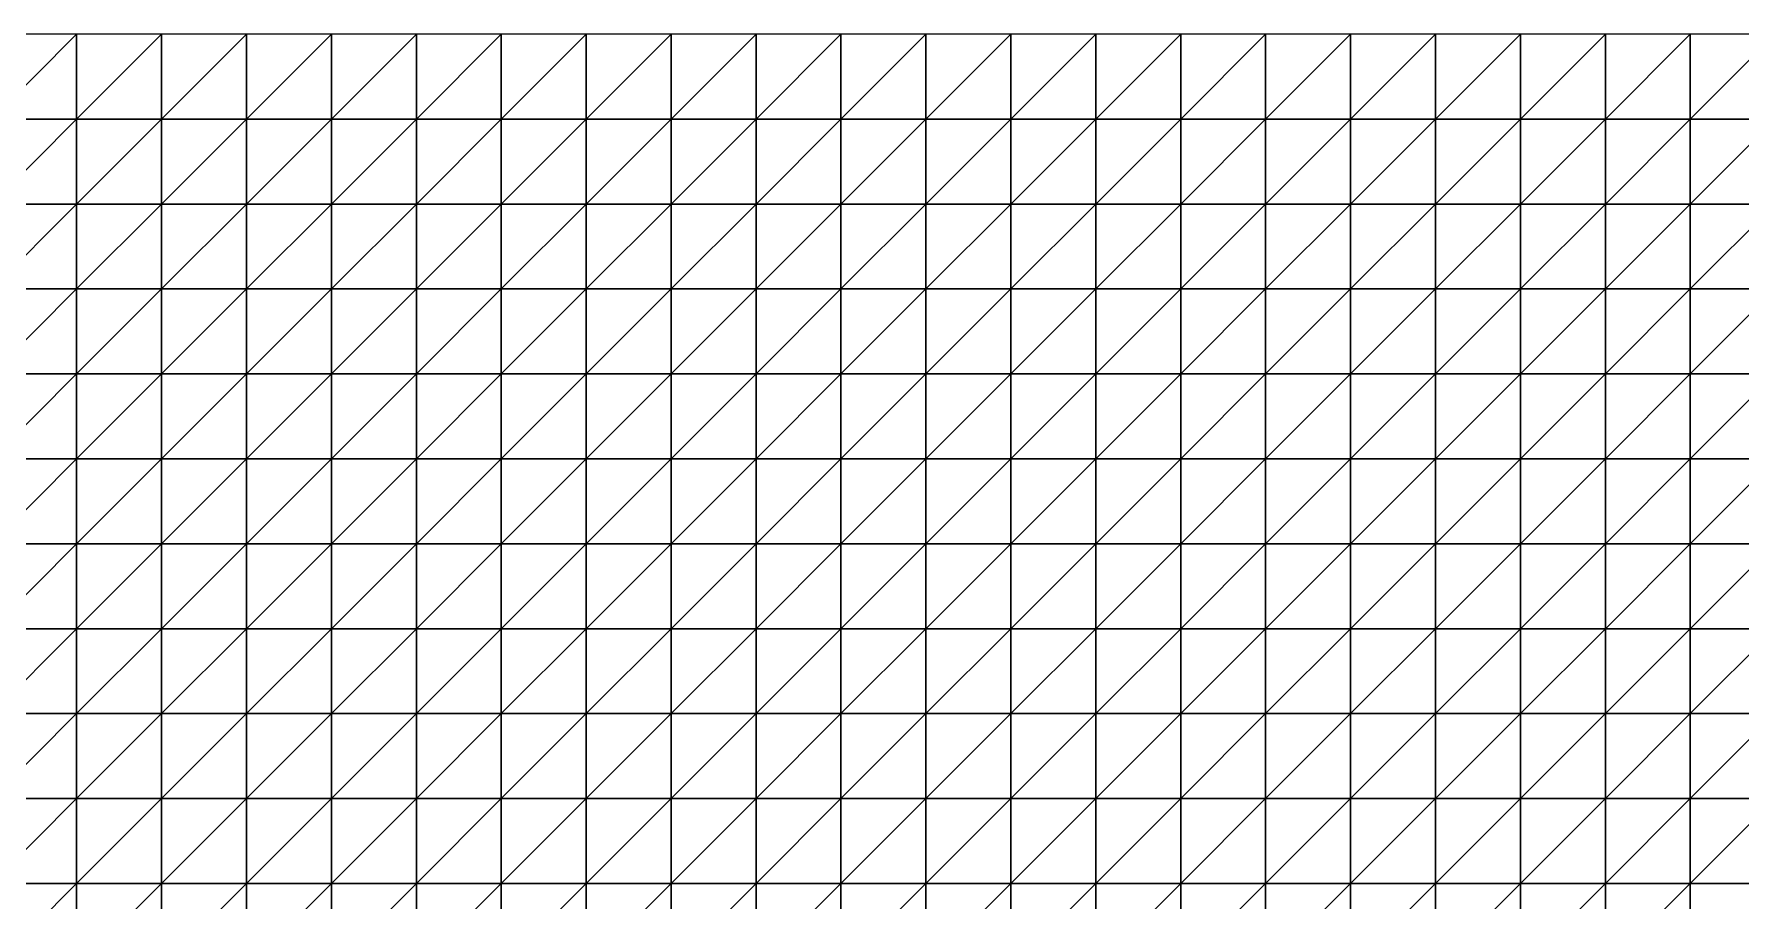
# Model space of a CAD drawing. Header units: metres. Extents: x 351000 to 353000, y 7455000 to 7457000.
# Drawn here: x 351988 to 352490, y 7456745 to 7457000 of the extents above; entities that cross this region are included whole.
import ezdxf

# ---------------------------------------------------------------- set-up
doc = ezdxf.new("R2010")
doc.units = ezdxf.units.M

msp = doc.modelspace()

# ---------------------------------------------------------------- linework, layer by layer
at = {"layer": 'BASE_OF_OXIDE_BOX'}
for points in [[(351975, 7456975, 1173.78), (352000, 7456975, 1174.57), (352000, 7457000, 1172.94)], [(351975, 7456975, 1173.78), (352000, 7457000, 1172.94), (351975, 7457000, 1172.96)], [(352000, 7456975, 1174.57), (352025, 7456975, 1175.11), (352025, 7457000, 1173.35)], [(352000, 7456975, 1174.57), (352025, 7457000, 1173.35), (352000, 7457000, 1172.94)], [(352025, 7456975, 1175.11), (352050, 7456975, 1176.34), (352050, 7457000, 1174.69)], [(352025, 7456975, 1175.11), (352050, 7457000, 1174.69), (352025, 7457000, 1173.35)], [(352050, 7456975, 1176.34), (352075, 7456975, 1178.78), (352075, 7457000, 1177.06)], [(352050, 7456975, 1176.34), (352075, 7457000, 1177.06), (352050, 7457000, 1174.69)], [(352075, 7456975, 1178.78), (352100, 7456975, 1182.28), (352100, 7457000, 1180.05)], [(352075, 7456975, 1178.78), (352100, 7457000, 1180.05), (352075, 7457000, 1177.06)], [(352100, 7456975, 1182.28), (352125, 7456975, 1186.24), (352125, 7457000, 1183.09)], [(352100, 7456975, 1182.28), (352125, 7457000, 1183.09), (352100, 7457000, 1180.05)], [(352125, 7456975, 1186.24), (352150, 7456975, 1189.91), (352150, 7457000, 1185.81)], [(352125, 7456975, 1186.24), (352150, 7457000, 1185.81), (352125, 7457000, 1183.09)], [(352150, 7456975, 1189.91), (352175, 7456975, 1192.8), (352175, 7457000, 1188.21)], [(352150, 7456975, 1189.91), (352175, 7457000, 1188.21), (352150, 7457000, 1185.81)], [(352175, 7456975, 1192.8), (352200, 7456975, 1194.73), (352200, 7457000, 1190.56)], [(352175, 7456975, 1192.8), (352200, 7457000, 1190.56), (352175, 7457000, 1188.21)], [(352200, 7456975, 1194.73), (352225, 7456975, 1195.71), (352225, 7457000, 1193.06)], [(352200, 7456975, 1194.73), (352225, 7457000, 1193.06), (352200, 7457000, 1190.56)], [(352225, 7456975, 1195.71), (352250, 7456975, 1195.62), (352250, 7457000, 1195.43)], [(352225, 7456975, 1195.71), (352250, 7457000, 1195.43), (352225, 7457000, 1193.06)], [(352250, 7456975, 1195.62), (352275, 7456975, 1194.08), (352275, 7457000, 1196.79)], [(352250, 7456975, 1195.62), (352275, 7457000, 1196.79), (352250, 7457000, 1195.43)], [(352275, 7456975, 1194.08), (352300, 7456975, 1190.62), (352300, 7457000, 1196)], [(352275, 7456975, 1194.08), (352300, 7457000, 1196), (352275, 7457000, 1196.79)], [(352300, 7456975, 1190.62), (352325, 7456975, 1185.09), (352325, 7457000, 1192.26)], [(352300, 7456975, 1190.62), (352325, 7457000, 1192.26), (352300, 7457000, 1196)], [(352325, 7456975, 1185.09), (352350, 7456975, 1178.17), (352350, 7457000, 1185.81)], [(352325, 7456975, 1185.09), (352350, 7457000, 1185.81), (352325, 7457000, 1192.26)], [(352350, 7456975, 1178.17), (352375, 7456975, 1171.53), (352375, 7457000, 1178.2)], [(352350, 7456975, 1178.17), (352375, 7457000, 1178.2), (352350, 7457000, 1185.81)], [(352375, 7456975, 1171.53), (352400, 7456975, 1167.51), (352400, 7457000, 1171.94)], [(352375, 7456975, 1171.53), (352400, 7457000, 1171.94), (352375, 7457000, 1178.2)], [(352400, 7456975, 1167.51), (352425, 7456975, 1168.32), (352425, 7457000, 1169.69)], [(352400, 7456975, 1167.51), (352425, 7457000, 1169.69), (352400, 7457000, 1171.94)], [(352425, 7456975, 1168.32), (352450, 7456975, 1175.03), (352450, 7457000, 1173.06)], [(352425, 7456975, 1168.32), (352450, 7457000, 1173.06), (352425, 7457000, 1169.69)], [(352450, 7456975, 1175.03), (352475, 7456975, 1186.91), (352475, 7457000, 1181.9)], [(352450, 7456975, 1175.03), (352475, 7457000, 1181.9), (352450, 7457000, 1173.06)], [(352475, 7456975, 1186.91), (352500, 7456975, 1201.4), (352500, 7457000, 1194.12)], [(352475, 7456975, 1186.91), (352500, 7457000, 1194.12), (352475, 7457000, 1181.9)], [(351975, 7456950, 1175.02), (352000, 7456950, 1176.28), (352000, 7456975, 1174.57)], [(351975, 7456950, 1175.02), (352000, 7456975, 1174.57), (351975, 7456975, 1173.78)], [(352000, 7456950, 1176.28), (352025, 7456950, 1176.87), (352025, 7456975, 1175.11)], [(352000, 7456950, 1176.28), (352025, 7456975, 1175.11), (352000, 7456975, 1174.57)], [(352025, 7456950, 1176.87), (352050, 7456950, 1178.09), (352050, 7456975, 1176.34)], [(352025, 7456950, 1176.87), (352050, 7456975, 1176.34), (352025, 7456975, 1175.11)], [(352050, 7456950, 1178.09), (352075, 7456950, 1180.78), (352075, 7456975, 1178.78)], [(352050, 7456950, 1178.09), (352075, 7456975, 1178.78), (352050, 7456975, 1176.34)], [(352075, 7456950, 1180.78), (352100, 7456950, 1184.94), (352100, 7456975, 1182.28)], [(352075, 7456950, 1180.78), (352100, 7456975, 1182.28), (352075, 7456975, 1178.78)], [(352100, 7456950, 1184.94), (352125, 7456950, 1189.78), (352125, 7456975, 1186.24)], [(352100, 7456950, 1184.94), (352125, 7456975, 1186.24), (352100, 7456975, 1182.28)], [(352125, 7456950, 1189.78), (352150, 7456950, 1194.16), (352150, 7456975, 1189.91)], [(352125, 7456950, 1189.78), (352150, 7456975, 1189.91), (352125, 7456975, 1186.24)], [(352150, 7456950, 1194.16), (352175, 7456950, 1197.07), (352175, 7456975, 1192.8)], [(352150, 7456950, 1194.16), (352175, 7456975, 1192.8), (352150, 7456975, 1189.91)], [(352175, 7456950, 1197.07), (352200, 7456950, 1197.98), (352200, 7456975, 1194.73)], [(352175, 7456950, 1197.07), (352200, 7456975, 1194.73), (352175, 7456975, 1192.8)], [(352200, 7456950, 1197.98), (352225, 7456950, 1196.82), (352225, 7456975, 1195.71)], [(352200, 7456950, 1197.98), (352225, 7456975, 1195.71), (352200, 7456975, 1194.73)], [(352225, 7456950, 1196.82), (352250, 7456950, 1193.79), (352250, 7456975, 1195.62)], [(352225, 7456950, 1196.82), (352250, 7456975, 1195.62), (352225, 7456975, 1195.71)], [(352250, 7456950, 1193.79), (352275, 7456950, 1189.13), (352275, 7456975, 1194.08)], [(352250, 7456950, 1193.79), (352275, 7456975, 1194.08), (352250, 7456975, 1195.62)], [(352275, 7456950, 1189.13), (352300, 7456950, 1183.1), (352300, 7456975, 1190.62)], [(352275, 7456950, 1189.13), (352300, 7456975, 1190.62), (352275, 7456975, 1194.08)], [(352300, 7456950, 1183.1), (352325, 7456950, 1176.19), (352325, 7456975, 1185.09)], [(352300, 7456950, 1183.1), (352325, 7456975, 1185.09), (352300, 7456975, 1190.62)], [(352325, 7456950, 1176.19), (352350, 7456950, 1169.37), (352350, 7456975, 1178.17)], [(352325, 7456950, 1176.19), (352350, 7456975, 1178.17), (352325, 7456975, 1185.09)], [(352350, 7456950, 1169.37), (352375, 7456950, 1164.28), (352375, 7456975, 1171.53)], [(352350, 7456950, 1169.37), (352375, 7456975, 1171.53), (352350, 7456975, 1178.17)], [(352375, 7456950, 1164.28), (352400, 7456950, 1162.87), (352400, 7456975, 1167.51)], [(352375, 7456950, 1164.28), (352400, 7456975, 1167.51), (352375, 7456975, 1171.53)], [(352400, 7456950, 1162.87), (352425, 7456950, 1166.75), (352425, 7456975, 1168.32)], [(352400, 7456950, 1162.87), (352425, 7456975, 1168.32), (352400, 7456975, 1167.51)], [(352425, 7456950, 1166.75), (352450, 7456950, 1176.4), (352450, 7456975, 1175.03)], [(352425, 7456950, 1166.75), (352450, 7456975, 1175.03), (352425, 7456975, 1168.32)], [(352450, 7456950, 1176.4), (352475, 7456950, 1190.58), (352475, 7456975, 1186.91)], [(352450, 7456950, 1176.4), (352475, 7456975, 1186.91), (352450, 7456975, 1175.03)], [(352475, 7456950, 1190.58), (352500, 7456950, 1206.44), (352500, 7456975, 1201.4)], [(352475, 7456950, 1190.58), (352500, 7456975, 1201.4), (352475, 7456975, 1186.91)], [(351975, 7456925, 1176.54), (352000, 7456925, 1177.37), (352000, 7456950, 1176.28)], [(351975, 7456925, 1176.54), (352000, 7456950, 1176.28), (351975, 7456950, 1175.02)], [(352000, 7456925, 1177.37), (352025, 7456925, 1177.38), (352025, 7456950, 1176.87)], [(352000, 7456925, 1177.37), (352025, 7456950, 1176.87), (352000, 7456950, 1176.28)], [(352025, 7456925, 1177.38), (352050, 7456925, 1178.19), (352050, 7456950, 1178.09)], [(352025, 7456925, 1177.38), (352050, 7456950, 1178.09), (352025, 7456950, 1176.87)], [(352050, 7456925, 1178.19), (352075, 7456925, 1180.86), (352075, 7456950, 1180.78)], [(352050, 7456925, 1178.19), (352075, 7456950, 1180.78), (352050, 7456950, 1178.09)], [(352075, 7456925, 1180.86), (352100, 7456925, 1185.39), (352100, 7456950, 1184.94)], [(352075, 7456925, 1180.86), (352100, 7456950, 1184.94), (352075, 7456950, 1180.78)], [(352100, 7456925, 1185.39), (352125, 7456925, 1190.79), (352125, 7456950, 1189.78)], [(352100, 7456925, 1185.39), (352125, 7456950, 1189.78), (352100, 7456950, 1184.94)], [(352125, 7456925, 1190.79), (352150, 7456925, 1195.52), (352150, 7456950, 1194.16)], [(352125, 7456925, 1190.79), (352150, 7456950, 1194.16), (352125, 7456950, 1189.78)], [(352150, 7456925, 1195.52), (352175, 7456925, 1198.15), (352175, 7456950, 1197.07)], [(352150, 7456925, 1195.52), (352175, 7456950, 1197.07), (352150, 7456950, 1194.16)], [(352175, 7456925, 1198.15), (352200, 7456925, 1197.88), (352200, 7456950, 1197.98)], [(352175, 7456925, 1198.15), (352200, 7456950, 1197.98), (352175, 7456950, 1197.07)], [(352200, 7456925, 1197.88), (352225, 7456925, 1194.69), (352225, 7456950, 1196.82)], [(352200, 7456925, 1197.88), (352225, 7456950, 1196.82), (352200, 7456950, 1197.98)], [(352225, 7456925, 1194.69), (352250, 7456925, 1189.18), (352250, 7456950, 1193.79)], [(352225, 7456925, 1194.69), (352250, 7456950, 1193.79), (352225, 7456950, 1196.82)], [(352250, 7456925, 1189.18), (352275, 7456925, 1182.23), (352275, 7456950, 1189.13)], [(352250, 7456925, 1189.18), (352275, 7456950, 1189.13), (352250, 7456950, 1193.79)], [(352275, 7456925, 1182.23), (352300, 7456925, 1174.75), (352300, 7456950, 1183.1)], [(352275, 7456925, 1182.23), (352300, 7456950, 1183.1), (352275, 7456950, 1189.13)], [(352300, 7456925, 1174.75), (352325, 7456925, 1167.71), (352325, 7456950, 1176.19)], [(352300, 7456925, 1174.75), (352325, 7456950, 1176.19), (352300, 7456950, 1183.1)], [(352325, 7456925, 1167.71), (352350, 7456925, 1162.2), (352350, 7456950, 1169.37)], [(352325, 7456925, 1167.71), (352350, 7456950, 1169.37), (352325, 7456950, 1176.19)], [(352350, 7456925, 1162.2), (352375, 7456925, 1159.55), (352375, 7456950, 1164.28)], [(352350, 7456925, 1162.2), (352375, 7456950, 1164.28), (352350, 7456950, 1169.37)], [(352375, 7456925, 1159.55), (352400, 7456925, 1161.14), (352400, 7456950, 1162.87)], [(352375, 7456925, 1159.55), (352400, 7456950, 1162.87), (352375, 7456950, 1164.28)], [(352400, 7456925, 1161.14), (352425, 7456925, 1167.89), (352425, 7456950, 1166.75)], [(352400, 7456925, 1161.14), (352425, 7456950, 1166.75), (352400, 7456950, 1162.87)], [(352425, 7456925, 1167.89), (352450, 7456925, 1179.7), (352450, 7456950, 1176.4)], [(352425, 7456925, 1167.89), (352450, 7456950, 1176.4), (352425, 7456950, 1166.75)], [(352450, 7456925, 1179.7), (352475, 7456925, 1195.01), (352475, 7456950, 1190.58)], [(352450, 7456925, 1179.7), (352475, 7456950, 1190.58), (352450, 7456950, 1176.4)], [(352475, 7456925, 1195.01), (352500, 7456925, 1208.62), (352500, 7456950, 1206.44)], [(352475, 7456925, 1195.01), (352500, 7456950, 1206.44), (352475, 7456950, 1190.58)], [(351975, 7456900, 1177.89), (352000, 7456900, 1177.32), (352000, 7456925, 1177.37)], [(351975, 7456900, 1177.89), (352000, 7456925, 1177.37), (351975, 7456925, 1176.54)], [(352000, 7456900, 1177.32), (352025, 7456900, 1176.03), (352025, 7456925, 1177.38)], [(352000, 7456900, 1177.32), (352025, 7456925, 1177.38), (352000, 7456925, 1177.37)], [(352025, 7456900, 1176.03), (352050, 7456900, 1175.83), (352050, 7456925, 1178.19)], [(352025, 7456900, 1176.03), (352050, 7456925, 1178.19), (352025, 7456925, 1177.38)], [(352050, 7456900, 1175.83), (352075, 7456900, 1177.92), (352075, 7456925, 1180.86)], [(352050, 7456900, 1175.83), (352075, 7456925, 1180.86), (352050, 7456925, 1178.19)], [(352075, 7456900, 1177.92), (352100, 7456900, 1182.29), (352100, 7456925, 1185.39)], [(352075, 7456900, 1177.92), (352100, 7456925, 1185.39), (352075, 7456925, 1180.86)], [(352100, 7456900, 1182.29), (352125, 7456900, 1187.73), (352125, 7456925, 1190.79)], [(352100, 7456900, 1182.29), (352125, 7456925, 1190.79), (352100, 7456925, 1185.39)], [(352125, 7456900, 1187.73), (352150, 7456900, 1192.41), (352150, 7456925, 1195.52)], [(352125, 7456900, 1187.73), (352150, 7456925, 1195.52), (352125, 7456925, 1190.79)], [(352150, 7456900, 1192.41), (352175, 7456900, 1194.61), (352175, 7456925, 1198.15)], [(352150, 7456900, 1192.41), (352175, 7456925, 1198.15), (352150, 7456925, 1195.52)], [(352175, 7456900, 1194.61), (352200, 7456900, 1193.39), (352200, 7456925, 1197.88)], [(352175, 7456900, 1194.61), (352200, 7456925, 1197.88), (352175, 7456925, 1198.15)], [(352200, 7456900, 1193.39), (352225, 7456900, 1188.88), (352225, 7456925, 1194.69)], [(352200, 7456900, 1193.39), (352225, 7456925, 1194.69), (352200, 7456925, 1197.88)], [(352225, 7456900, 1188.88), (352250, 7456900, 1182.08), (352250, 7456925, 1189.18)], [(352225, 7456900, 1188.88), (352250, 7456925, 1189.18), (352225, 7456925, 1194.69)], [(352250, 7456900, 1182.08), (352275, 7456900, 1174.41), (352275, 7456925, 1182.23)], [(352250, 7456900, 1182.08), (352275, 7456925, 1182.23), (352250, 7456925, 1189.18)], [(352275, 7456900, 1174.41), (352300, 7456900, 1167.3), (352300, 7456925, 1174.75)], [(352275, 7456900, 1174.41), (352300, 7456925, 1174.75), (352275, 7456925, 1182.23)], [(352300, 7456900, 1167.3), (352325, 7456900, 1161.91), (352325, 7456925, 1167.71)], [(352300, 7456900, 1167.3), (352325, 7456925, 1167.71), (352300, 7456925, 1174.75)], [(352325, 7456900, 1161.91), (352350, 7456900, 1159.21), (352350, 7456925, 1162.2)], [(352325, 7456900, 1161.91), (352350, 7456925, 1162.2), (352325, 7456925, 1167.71)], [(352350, 7456900, 1159.21), (352375, 7456900, 1159.99), (352375, 7456925, 1159.55)], [(352350, 7456900, 1159.21), (352375, 7456925, 1159.55), (352350, 7456925, 1162.2)], [(352375, 7456900, 1159.99), (352400, 7456900, 1164.9), (352400, 7456925, 1161.14)], [(352375, 7456900, 1159.99), (352400, 7456925, 1161.14), (352375, 7456925, 1159.55)], [(352400, 7456900, 1164.9), (352425, 7456900, 1174.15), (352425, 7456925, 1167.89)], [(352400, 7456900, 1164.9), (352425, 7456925, 1167.89), (352400, 7456925, 1161.14)], [(352425, 7456900, 1174.15), (352450, 7456900, 1187.13), (352450, 7456925, 1179.7)], [(352425, 7456900, 1174.15), (352450, 7456925, 1179.7), (352425, 7456925, 1167.89)], [(352450, 7456900, 1187.13), (352475, 7456900, 1202.11), (352475, 7456925, 1195.01)], [(352450, 7456900, 1187.13), (352475, 7456925, 1195.01), (352450, 7456925, 1179.7)], [(352475, 7456900, 1202.11), (352500, 7456900, 1211.02), (352500, 7456925, 1208.62)], [(352475, 7456900, 1202.11), (352500, 7456925, 1208.62), (352475, 7456925, 1195.01)], [(351975, 7456875, 1178.8), (352000, 7456875, 1176.5), (352000, 7456900, 1177.32)], [(351975, 7456875, 1178.8), (352000, 7456900, 1177.32), (351975, 7456900, 1177.89)], [(352000, 7456875, 1176.5), (352025, 7456875, 1173.66), (352025, 7456900, 1176.03)], [(352000, 7456875, 1176.5), (352025, 7456900, 1176.03), (352000, 7456900, 1177.32)], [(352025, 7456875, 1173.66), (352050, 7456875, 1172.19), (352050, 7456900, 1175.83)], [(352025, 7456875, 1173.66), (352050, 7456900, 1175.83), (352025, 7456900, 1176.03)], [(352050, 7456875, 1172.19), (352075, 7456875, 1173.32), (352075, 7456900, 1177.92)], [(352050, 7456875, 1172.19), (352075, 7456900, 1177.92), (352050, 7456900, 1175.83)], [(352075, 7456875, 1173.32), (352100, 7456875, 1177.02), (352100, 7456900, 1182.29)], [(352075, 7456875, 1173.32), (352100, 7456900, 1182.29), (352075, 7456900, 1177.92)], [(352100, 7456875, 1177.02), (352125, 7456875, 1181.99), (352125, 7456900, 1187.73)], [(352100, 7456875, 1177.02), (352125, 7456900, 1187.73), (352100, 7456900, 1182.29)], [(352125, 7456875, 1181.99), (352150, 7456875, 1186.23), (352150, 7456900, 1192.41)], [(352125, 7456875, 1181.99), (352150, 7456900, 1192.41), (352125, 7456900, 1187.73)], [(352150, 7456875, 1186.23), (352175, 7456875, 1187.89), (352175, 7456900, 1194.61)], [(352150, 7456875, 1186.23), (352175, 7456900, 1194.61), (352150, 7456900, 1192.41)], [(352175, 7456875, 1187.89), (352200, 7456875, 1186.08), (352200, 7456900, 1193.39)], [(352175, 7456875, 1187.89), (352200, 7456900, 1193.39), (352175, 7456900, 1194.61)], [(352200, 7456875, 1186.08), (352225, 7456875, 1181.1), (352225, 7456900, 1188.88)], [(352200, 7456875, 1186.08), (352225, 7456900, 1188.88), (352200, 7456900, 1193.39)], [(352225, 7456875, 1181.1), (352250, 7456875, 1174.31), (352250, 7456900, 1182.08)], [(352225, 7456875, 1181.1), (352250, 7456900, 1182.08), (352225, 7456900, 1188.88)], [(352250, 7456875, 1174.31), (352275, 7456875, 1167.55), (352275, 7456900, 1174.41)], [(352250, 7456875, 1174.31), (352275, 7456900, 1174.41), (352250, 7456900, 1182.08)], [(352275, 7456875, 1167.55), (352300, 7456875, 1162.49), (352300, 7456900, 1167.3)], [(352275, 7456875, 1167.55), (352300, 7456900, 1167.3), (352275, 7456900, 1174.41)], [(352300, 7456875, 1162.49), (352325, 7456875, 1160.3), (352325, 7456900, 1161.91)], [(352300, 7456875, 1162.49), (352325, 7456900, 1161.91), (352300, 7456900, 1167.3)], [(352325, 7456875, 1160.3), (352350, 7456875, 1161.54), (352350, 7456900, 1159.21)], [(352325, 7456875, 1160.3), (352350, 7456900, 1159.21), (352325, 7456900, 1161.91)], [(352350, 7456875, 1161.54), (352375, 7456875, 1166.32), (352375, 7456900, 1159.99)], [(352350, 7456875, 1161.54), (352375, 7456900, 1159.99), (352350, 7456900, 1159.21)], [(352375, 7456875, 1166.32), (352400, 7456875, 1174.47), (352400, 7456900, 1164.9)], [(352375, 7456875, 1166.32), (352400, 7456900, 1164.9), (352375, 7456900, 1159.99)], [(352400, 7456875, 1174.47), (352425, 7456875, 1185.54), (352425, 7456900, 1174.15)], [(352400, 7456875, 1174.47), (352425, 7456900, 1174.15), (352400, 7456900, 1164.9)], [(352425, 7456875, 1185.54), (352450, 7456875, 1198.57), (352450, 7456900, 1187.13)], [(352425, 7456875, 1185.54), (352450, 7456900, 1187.13), (352425, 7456900, 1174.15)], [(352450, 7456875, 1198.57), (352475, 7456875, 1209.41), (352475, 7456900, 1202.11)], [(352450, 7456875, 1198.57), (352475, 7456900, 1202.11), (352450, 7456900, 1187.13)], [(352475, 7456875, 1209.41), (352500, 7456875, 1215.51), (352500, 7456900, 1211.02)], [(352475, 7456875, 1209.41), (352500, 7456900, 1211.02), (352475, 7456900, 1202.11)], [(351975, 7456850, 1179.73), (352000, 7456850, 1176.4), (352000, 7456875, 1176.5)], [(351975, 7456850, 1179.73), (352000, 7456875, 1176.5), (351975, 7456875, 1178.8)], [(352000, 7456850, 1176.4), (352025, 7456850, 1172.61), (352025, 7456875, 1173.66)], [(352000, 7456850, 1176.4), (352025, 7456875, 1173.66), (352000, 7456875, 1176.5)], [(352025, 7456850, 1172.61), (352050, 7456850, 1170.22), (352050, 7456875, 1172.19)], [(352025, 7456850, 1172.61), (352050, 7456875, 1172.19), (352025, 7456875, 1173.66)], [(352050, 7456850, 1170.22), (352075, 7456850, 1170.44), (352075, 7456875, 1173.32)], [(352050, 7456850, 1170.22), (352075, 7456875, 1173.32), (352050, 7456875, 1172.19)], [(352075, 7456850, 1170.44), (352100, 7456850, 1173.24), (352100, 7456875, 1177.02)], [(352075, 7456850, 1170.44), (352100, 7456875, 1177.02), (352075, 7456875, 1173.32)], [(352100, 7456850, 1173.24), (352125, 7456850, 1177.33), (352125, 7456875, 1181.99)], [(352100, 7456850, 1173.24), (352125, 7456875, 1181.99), (352100, 7456875, 1177.02)], [(352125, 7456850, 1177.33), (352150, 7456850, 1180.76), (352150, 7456875, 1186.23)], [(352125, 7456850, 1177.33), (352150, 7456875, 1186.23), (352125, 7456875, 1181.99)], [(352150, 7456850, 1180.76), (352175, 7456850, 1181.73), (352175, 7456875, 1187.89)], [(352150, 7456850, 1180.76), (352175, 7456875, 1187.89), (352150, 7456875, 1186.23)], [(352175, 7456850, 1181.73), (352200, 7456850, 1179.46), (352200, 7456875, 1186.08)], [(352175, 7456850, 1181.73), (352200, 7456875, 1186.08), (352175, 7456875, 1187.89)], [(352200, 7456850, 1179.46), (352225, 7456850, 1174.51), (352225, 7456875, 1181.1)], [(352200, 7456850, 1179.46), (352225, 7456875, 1181.1), (352200, 7456875, 1186.08)], [(352225, 7456850, 1174.51), (352250, 7456850, 1168.52), (352250, 7456875, 1174.31)], [(352225, 7456850, 1174.51), (352250, 7456875, 1174.31), (352225, 7456875, 1181.1)], [(352250, 7456850, 1168.52), (352275, 7456850, 1163.55), (352275, 7456875, 1167.55)], [(352250, 7456850, 1168.52), (352275, 7456875, 1167.55), (352250, 7456875, 1174.31)], [(352275, 7456850, 1163.55), (352300, 7456850, 1161.36), (352300, 7456875, 1162.49)], [(352275, 7456850, 1163.55), (352300, 7456875, 1162.49), (352275, 7456875, 1167.55)], [(352300, 7456850, 1161.36), (352325, 7456850, 1162.9), (352325, 7456875, 1160.3)], [(352300, 7456850, 1161.36), (352325, 7456875, 1160.3), (352300, 7456875, 1162.49)], [(352325, 7456850, 1162.9), (352350, 7456850, 1168.19), (352350, 7456875, 1161.54)], [(352325, 7456850, 1162.9), (352350, 7456875, 1161.54), (352325, 7456875, 1160.3)], [(352350, 7456850, 1168.19), (352375, 7456850, 1176.63), (352375, 7456875, 1166.32)], [(352350, 7456850, 1168.19), (352375, 7456875, 1166.32), (352350, 7456875, 1161.54)], [(352375, 7456850, 1176.63), (352400, 7456850, 1187.26), (352400, 7456875, 1174.47)], [(352375, 7456850, 1176.63), (352400, 7456875, 1174.47), (352375, 7456875, 1166.32)], [(352400, 7456850, 1187.26), (352425, 7456850, 1199.09), (352425, 7456875, 1185.54)], [(352400, 7456850, 1187.26), (352425, 7456875, 1185.54), (352400, 7456875, 1174.47)], [(352425, 7456850, 1199.09), (352450, 7456850, 1211.01), (352450, 7456875, 1198.57)], [(352425, 7456850, 1199.09), (352450, 7456875, 1198.57), (352425, 7456875, 1185.54)], [(352450, 7456850, 1211.01), (352475, 7456850, 1218.13), (352475, 7456875, 1209.41)], [(352450, 7456850, 1211.01), (352475, 7456875, 1209.41), (352450, 7456875, 1198.57)], [(352475, 7456850, 1218.13), (352500, 7456850, 1220.95), (352500, 7456875, 1215.51)], [(352475, 7456850, 1218.13), (352500, 7456875, 1215.51), (352475, 7456875, 1209.41)], [(351975, 7456825, 1181.97), (352000, 7456825, 1179.07), (352000, 7456850, 1176.4)], [(351975, 7456825, 1181.97), (352000, 7456850, 1176.4), (351975, 7456850, 1179.73)], [(352000, 7456825, 1179.07), (352025, 7456825, 1175.55), (352025, 7456850, 1172.61)], [(352000, 7456825, 1179.07), (352025, 7456850, 1172.61), (352000, 7456850, 1176.4)], [(352025, 7456825, 1175.55), (352050, 7456825, 1173.06), (352050, 7456850, 1170.22)], [(352025, 7456825, 1175.55), (352050, 7456850, 1170.22), (352025, 7456850, 1172.61)], [(352050, 7456825, 1173.06), (352075, 7456825, 1172.73), (352075, 7456850, 1170.44)], [(352050, 7456825, 1173.06), (352075, 7456850, 1170.44), (352050, 7456850, 1170.22)], [(352075, 7456825, 1172.73), (352100, 7456825, 1174.6), (352100, 7456850, 1173.24)], [(352075, 7456825, 1172.73), (352100, 7456850, 1173.24), (352075, 7456850, 1170.44)], [(352100, 7456825, 1174.6), (352125, 7456825, 1177.54), (352125, 7456850, 1177.33)], [(352100, 7456825, 1174.6), (352125, 7456850, 1177.33), (352100, 7456850, 1173.24)], [(352125, 7456825, 1177.54), (352150, 7456825, 1179.78), (352150, 7456850, 1180.76)], [(352125, 7456825, 1177.54), (352150, 7456850, 1180.76), (352125, 7456850, 1177.33)], [(352150, 7456825, 1179.78), (352175, 7456825, 1179.74), (352175, 7456850, 1181.73)], [(352150, 7456825, 1179.78), (352175, 7456850, 1181.73), (352150, 7456850, 1180.76)], [(352175, 7456825, 1179.74), (352200, 7456825, 1176.86), (352200, 7456850, 1179.46)], [(352175, 7456825, 1179.74), (352200, 7456850, 1179.46), (352175, 7456850, 1181.73)], [(352200, 7456825, 1176.86), (352225, 7456825, 1171.89), (352225, 7456850, 1174.51)], [(352200, 7456825, 1176.86), (352225, 7456850, 1174.51), (352200, 7456850, 1179.46)], [(352225, 7456825, 1171.89), (352250, 7456825, 1166.67), (352250, 7456850, 1168.52)], [(352225, 7456825, 1171.89), (352250, 7456850, 1168.52), (352225, 7456850, 1174.51)], [(352250, 7456825, 1166.67), (352275, 7456825, 1163.38), (352275, 7456850, 1163.55)], [(352250, 7456825, 1166.67), (352275, 7456850, 1163.55), (352250, 7456850, 1168.52)], [(352275, 7456825, 1163.38), (352300, 7456825, 1163.69), (352300, 7456850, 1161.36)], [(352275, 7456825, 1163.38), (352300, 7456850, 1161.36), (352275, 7456850, 1163.55)], [(352300, 7456825, 1163.69), (352325, 7456825, 1168.24), (352325, 7456850, 1162.9)], [(352300, 7456825, 1163.69), (352325, 7456850, 1162.9), (352300, 7456850, 1161.36)], [(352325, 7456825, 1168.24), (352350, 7456825, 1176.56), (352350, 7456850, 1168.19)], [(352325, 7456825, 1168.24), (352350, 7456850, 1168.19), (352325, 7456850, 1162.9)], [(352350, 7456825, 1176.56), (352375, 7456825, 1187.34), (352375, 7456850, 1176.63)], [(352350, 7456825, 1176.56), (352375, 7456850, 1176.63), (352350, 7456850, 1168.19)], [(352375, 7456825, 1187.34), (352400, 7456825, 1199.05), (352400, 7456850, 1187.26)], [(352375, 7456825, 1187.34), (352400, 7456850, 1187.26), (352375, 7456850, 1176.63)], [(352400, 7456825, 1199.05), (352425, 7456825, 1210.32), (352425, 7456850, 1199.09)], [(352400, 7456825, 1199.05), (352425, 7456850, 1199.09), (352400, 7456850, 1187.26)], [(352425, 7456825, 1210.32), (352450, 7456825, 1220.07), (352450, 7456850, 1211.01)], [(352425, 7456825, 1210.32), (352450, 7456850, 1211.01), (352425, 7456850, 1199.09)], [(352450, 7456825, 1220.07), (352475, 7456825, 1224.79), (352475, 7456850, 1218.13)], [(352450, 7456825, 1220.07), (352475, 7456850, 1218.13), (352450, 7456850, 1211.01)], [(352475, 7456825, 1224.79), (352500, 7456825, 1224.77), (352500, 7456850, 1220.95)], [(352475, 7456825, 1224.79), (352500, 7456850, 1220.95), (352475, 7456850, 1218.13)], [(351975, 7456800, 1186.99), (352000, 7456800, 1185.94), (352000, 7456825, 1179.07)], [(351975, 7456800, 1186.99), (352000, 7456825, 1179.07), (351975, 7456825, 1181.97)], [(352000, 7456800, 1185.94), (352025, 7456800, 1183.78), (352025, 7456825, 1175.55)], [(352000, 7456800, 1185.94), (352025, 7456825, 1175.55), (352000, 7456825, 1179.07)], [(352025, 7456800, 1183.78), (352050, 7456800, 1181.88), (352050, 7456825, 1173.06)], [(352025, 7456800, 1183.78), (352050, 7456825, 1173.06), (352025, 7456825, 1175.55)], [(352050, 7456800, 1181.88), (352075, 7456800, 1181.29), (352075, 7456825, 1172.73)], [(352050, 7456800, 1181.88), (352075, 7456825, 1172.73), (352050, 7456825, 1173.06)], [(352075, 7456800, 1181.29), (352100, 7456800, 1182.18), (352100, 7456825, 1174.6)], [(352075, 7456800, 1181.29), (352100, 7456825, 1174.6), (352075, 7456825, 1172.73)], [(352100, 7456800, 1182.18), (352125, 7456800, 1183.72), (352125, 7456825, 1177.54)], [(352100, 7456800, 1182.18), (352125, 7456825, 1177.54), (352100, 7456825, 1174.6)], [(352125, 7456800, 1183.72), (352150, 7456800, 1184.45), (352150, 7456825, 1179.78)], [(352125, 7456800, 1183.72), (352150, 7456825, 1179.78), (352125, 7456825, 1177.54)], [(352150, 7456800, 1184.45), (352175, 7456800, 1183.09), (352175, 7456825, 1179.74)], [(352150, 7456800, 1184.45), (352175, 7456825, 1179.74), (352150, 7456825, 1179.78)], [(352175, 7456800, 1183.09), (352200, 7456800, 1179.28), (352200, 7456825, 1176.86)], [(352175, 7456800, 1183.09), (352200, 7456825, 1176.86), (352175, 7456825, 1179.74)], [(352200, 7456800, 1179.28), (352225, 7456800, 1173.94), (352225, 7456825, 1171.89)], [(352200, 7456800, 1179.28), (352225, 7456825, 1171.89), (352200, 7456825, 1176.86)], [(352225, 7456800, 1173.94), (352250, 7456800, 1168.99), (352250, 7456825, 1166.67)], [(352225, 7456800, 1173.94), (352250, 7456825, 1166.67), (352225, 7456825, 1171.89)], [(352250, 7456800, 1168.99), (352275, 7456800, 1166.57), (352275, 7456825, 1163.38)], [(352250, 7456800, 1168.99), (352275, 7456825, 1163.38), (352250, 7456825, 1166.67)], [(352275, 7456800, 1166.57), (352300, 7456800, 1168.24), (352300, 7456825, 1163.69)], [(352275, 7456800, 1166.57), (352300, 7456825, 1163.69), (352275, 7456825, 1163.38)], [(352300, 7456800, 1168.24), (352325, 7456800, 1174.33), (352325, 7456825, 1168.24)], [(352300, 7456800, 1168.24), (352325, 7456825, 1168.24), (352300, 7456825, 1163.69)], [(352325, 7456800, 1174.33), (352350, 7456800, 1183.93), (352350, 7456825, 1176.56)], [(352325, 7456800, 1174.33), (352350, 7456825, 1176.56), (352325, 7456825, 1168.24)], [(352350, 7456800, 1183.93), (352375, 7456800, 1195.27), (352375, 7456825, 1187.34)], [(352350, 7456800, 1183.93), (352375, 7456825, 1187.34), (352350, 7456825, 1176.56)], [(352375, 7456800, 1195.27), (352400, 7456800, 1206.42), (352400, 7456825, 1199.05)], [(352375, 7456800, 1195.27), (352400, 7456825, 1199.05), (352375, 7456825, 1187.34)], [(352400, 7456800, 1206.42), (352425, 7456800, 1215.85), (352425, 7456825, 1210.32)], [(352400, 7456800, 1206.42), (352425, 7456825, 1210.32), (352400, 7456825, 1199.05)], [(352425, 7456800, 1215.85), (352450, 7456800, 1222.72), (352450, 7456825, 1220.07)], [(352425, 7456800, 1215.85), (352450, 7456825, 1220.07), (352425, 7456825, 1210.32)], [(352450, 7456800, 1222.72), (352475, 7456800, 1226.66), (352475, 7456825, 1224.79)], [(352450, 7456800, 1222.72), (352475, 7456825, 1224.79), (352450, 7456825, 1220.07)], [(352475, 7456800, 1226.66), (352500, 7456800, 1224.89), (352500, 7456825, 1224.77)], [(352475, 7456800, 1226.66), (352500, 7456825, 1224.77), (352475, 7456825, 1224.79)], [(351975, 7456775, 1194.42), (352000, 7456775, 1196.65), (352000, 7456800, 1185.94)], [(351975, 7456775, 1194.42), (352000, 7456800, 1185.94), (351975, 7456800, 1186.99)], [(352000, 7456775, 1196.65), (352025, 7456775, 1196.11), (352025, 7456800, 1183.78)], [(352000, 7456775, 1196.65), (352025, 7456800, 1183.78), (352000, 7456800, 1185.94)], [(352025, 7456775, 1196.11), (352050, 7456775, 1194.81), (352050, 7456800, 1181.88)], [(352025, 7456775, 1196.11), (352050, 7456800, 1181.88), (352025, 7456800, 1183.78)], [(352050, 7456775, 1194.81), (352075, 7456775, 1193.79), (352075, 7456800, 1181.29)], [(352050, 7456775, 1194.81), (352075, 7456800, 1181.29), (352050, 7456800, 1181.88)], [(352075, 7456775, 1193.79), (352100, 7456775, 1193.47), (352100, 7456800, 1182.18)], [(352075, 7456775, 1193.79), (352100, 7456800, 1182.18), (352075, 7456800, 1181.29)], [(352100, 7456775, 1193.47), (352125, 7456775, 1193.38), (352125, 7456800, 1183.72)], [(352100, 7456775, 1193.47), (352125, 7456800, 1183.72), (352100, 7456800, 1182.18)], [(352125, 7456775, 1193.38), (352150, 7456775, 1192.46), (352150, 7456800, 1184.45)], [(352125, 7456775, 1193.38), (352150, 7456800, 1184.45), (352125, 7456800, 1183.72)], [(352150, 7456775, 1192.46), (352175, 7456775, 1189.69), (352175, 7456800, 1183.09)], [(352150, 7456775, 1192.46), (352175, 7456800, 1183.09), (352150, 7456800, 1184.45)], [(352175, 7456775, 1189.69), (352200, 7456775, 1184.91), (352200, 7456800, 1179.28)], [(352175, 7456775, 1189.69), (352200, 7456800, 1179.28), (352175, 7456800, 1183.09)], [(352200, 7456775, 1184.91), (352225, 7456775, 1179.06), (352225, 7456800, 1173.94)], [(352200, 7456775, 1184.91), (352225, 7456800, 1173.94), (352200, 7456800, 1179.28)], [(352225, 7456775, 1179.06), (352250, 7456775, 1173.97), (352250, 7456800, 1168.99)], [(352225, 7456775, 1179.06), (352250, 7456800, 1168.99), (352225, 7456800, 1173.94)], [(352250, 7456775, 1173.97), (352275, 7456775, 1171.7), (352275, 7456800, 1166.57)], [(352250, 7456775, 1173.97), (352275, 7456800, 1166.57), (352250, 7456800, 1168.99)], [(352275, 7456775, 1171.7), (352300, 7456775, 1173.6), (352300, 7456800, 1168.24)], [(352275, 7456775, 1171.7), (352300, 7456800, 1168.24), (352275, 7456800, 1166.57)], [(352300, 7456775, 1173.6), (352325, 7456775, 1179.8), (352325, 7456800, 1174.33)], [(352300, 7456775, 1173.6), (352325, 7456800, 1174.33), (352300, 7456800, 1168.24)], [(352325, 7456775, 1179.8), (352350, 7456775, 1189.08), (352350, 7456800, 1183.93)], [(352325, 7456775, 1179.8), (352350, 7456800, 1183.93), (352325, 7456800, 1174.33)], [(352350, 7456775, 1189.08), (352375, 7456775, 1199.42), (352375, 7456800, 1195.27)], [(352350, 7456775, 1189.08), (352375, 7456800, 1195.27), (352350, 7456800, 1183.93)], [(352375, 7456775, 1199.42), (352400, 7456775, 1208.73), (352400, 7456800, 1206.42)], [(352375, 7456775, 1199.42), (352400, 7456800, 1206.42), (352375, 7456800, 1195.27)], [(352400, 7456775, 1208.73), (352425, 7456775, 1215.5), (352425, 7456800, 1215.85)], [(352400, 7456775, 1208.73), (352425, 7456800, 1215.85), (352400, 7456800, 1206.42)], [(352425, 7456775, 1215.5), (352450, 7456775, 1219.21), (352450, 7456800, 1222.72)], [(352425, 7456775, 1215.5), (352450, 7456800, 1222.72), (352425, 7456800, 1215.85)], [(352450, 7456775, 1219.21), (352475, 7456775, 1220.09), (352475, 7456800, 1226.66)], [(352450, 7456775, 1219.21), (352475, 7456800, 1226.66), (352450, 7456800, 1222.72)], [(352475, 7456775, 1220.09), (352500, 7456775, 1218.82), (352500, 7456800, 1224.89)], [(352475, 7456775, 1220.09), (352500, 7456800, 1224.89), (352475, 7456800, 1226.66)], [(351975, 7456750, 1204.26), (352000, 7456750, 1208.98), (352000, 7456775, 1196.65)], [(351975, 7456750, 1204.26), (352000, 7456775, 1196.65), (351975, 7456775, 1194.42)], [(352000, 7456750, 1208.98), (352025, 7456750, 1209.25), (352025, 7456775, 1196.11)], [(352000, 7456750, 1208.98), (352025, 7456775, 1196.11), (352000, 7456775, 1196.65)], [(352025, 7456750, 1209.25), (352050, 7456750, 1207.75), (352050, 7456775, 1194.81)], [(352025, 7456750, 1209.25), (352050, 7456775, 1194.81), (352025, 7456775, 1196.11)], [(352050, 7456750, 1207.75), (352075, 7456750, 1205.66), (352075, 7456775, 1193.79)], [(352050, 7456750, 1207.75), (352075, 7456775, 1193.79), (352050, 7456775, 1194.81)], [(352075, 7456750, 1205.66), (352100, 7456750, 1203.73), (352100, 7456775, 1193.47)], [(352075, 7456750, 1205.66), (352100, 7456775, 1193.47), (352075, 7456775, 1193.79)], [(352100, 7456750, 1203.73), (352125, 7456750, 1201.91), (352125, 7456775, 1193.38)], [(352100, 7456750, 1203.73), (352125, 7456775, 1193.38), (352100, 7456775, 1193.47)], [(352125, 7456750, 1201.91), (352150, 7456750, 1199.52), (352150, 7456775, 1192.46)], [(352125, 7456750, 1201.91), (352150, 7456775, 1192.46), (352125, 7456775, 1193.38)], [(352150, 7456750, 1199.52), (352175, 7456750, 1195.77), (352175, 7456775, 1189.69)], [(352150, 7456750, 1199.52), (352175, 7456775, 1189.69), (352150, 7456775, 1192.46)], [(352175, 7456750, 1195.77), (352200, 7456750, 1190.52), (352200, 7456775, 1184.91)], [(352175, 7456750, 1195.77), (352200, 7456775, 1184.91), (352175, 7456775, 1189.69)], [(352200, 7456750, 1190.52), (352225, 7456750, 1184.58), (352225, 7456775, 1179.06)], [(352200, 7456750, 1190.52), (352225, 7456775, 1179.06), (352200, 7456775, 1184.91)], [(352225, 7456750, 1184.58), (352250, 7456750, 1179.59), (352250, 7456775, 1173.97)], [(352225, 7456750, 1184.58), (352250, 7456775, 1173.97), (352225, 7456775, 1179.06)], [(352250, 7456750, 1179.59), (352275, 7456750, 1177.36), (352275, 7456775, 1171.7)], [(352250, 7456750, 1179.59), (352275, 7456775, 1171.7), (352250, 7456775, 1173.97)], [(352275, 7456750, 1177.36), (352300, 7456750, 1179.06), (352300, 7456775, 1173.6)], [(352275, 7456750, 1177.36), (352300, 7456775, 1173.6), (352275, 7456775, 1171.7)], [(352300, 7456750, 1179.06), (352325, 7456750, 1184.64), (352325, 7456775, 1179.8)], [(352300, 7456750, 1179.06), (352325, 7456775, 1179.8), (352300, 7456775, 1173.6)], [(352325, 7456750, 1184.64), (352350, 7456750, 1192.78), (352350, 7456775, 1189.08)], [(352325, 7456750, 1184.64), (352350, 7456775, 1189.08), (352325, 7456775, 1179.8)], [(352350, 7456750, 1192.78), (352375, 7456750, 1201.36), (352375, 7456775, 1199.42)], [(352350, 7456750, 1192.78), (352375, 7456775, 1199.42), (352350, 7456775, 1189.08)], [(352375, 7456750, 1201.36), (352400, 7456750, 1208.27), (352400, 7456775, 1208.73)], [(352375, 7456750, 1201.36), (352400, 7456775, 1208.73), (352375, 7456775, 1199.42)], [(352400, 7456750, 1208.27), (352425, 7456750, 1212.18), (352425, 7456775, 1215.5)], [(352400, 7456750, 1208.27), (352425, 7456775, 1215.5), (352400, 7456775, 1208.73)], [(352425, 7456750, 1212.18), (352450, 7456750, 1212.86), (352450, 7456775, 1219.21)], [(352425, 7456750, 1212.18), (352450, 7456775, 1219.21), (352425, 7456775, 1215.5)], [(352450, 7456750, 1212.86), (352475, 7456750, 1211.07), (352475, 7456775, 1220.09)], [(352450, 7456750, 1212.86), (352475, 7456775, 1220.09), (352450, 7456775, 1219.21)], [(352475, 7456750, 1211.07), (352500, 7456750, 1208.04), (352500, 7456775, 1218.82)], [(352475, 7456750, 1211.07), (352500, 7456775, 1218.82), (352475, 7456775, 1220.09)], [(351975, 7456725, 1214.65), (352000, 7456725, 1219.98), (352000, 7456750, 1208.98)], [(351975, 7456725, 1214.65), (352000, 7456750, 1208.98), (351975, 7456750, 1204.26)], [(352000, 7456725, 1219.98), (352025, 7456725, 1219.6), (352025, 7456750, 1209.25)], [(352000, 7456725, 1219.98), (352025, 7456750, 1209.25), (352000, 7456750, 1208.98)], [(352025, 7456725, 1219.6), (352050, 7456725, 1216.75), (352050, 7456750, 1207.75)], [(352025, 7456725, 1219.6), (352050, 7456750, 1207.75), (352025, 7456750, 1209.25)], [(352050, 7456725, 1216.75), (352075, 7456725, 1212.83), (352075, 7456750, 1205.66)], [(352050, 7456725, 1216.75), (352075, 7456750, 1205.66), (352050, 7456750, 1207.75)], [(352075, 7456725, 1212.83), (352100, 7456725, 1208.99), (352100, 7456750, 1203.73)], [(352075, 7456725, 1212.83), (352100, 7456750, 1203.73), (352075, 7456750, 1205.66)], [(352100, 7456725, 1208.99), (352125, 7456725, 1205.63), (352125, 7456750, 1201.91)], [(352100, 7456725, 1208.99), (352125, 7456750, 1201.91), (352100, 7456750, 1203.73)], [(352125, 7456725, 1205.63), (352150, 7456725, 1202.36), (352150, 7456750, 1199.52)], [(352125, 7456725, 1205.63), (352150, 7456750, 1199.52), (352125, 7456750, 1201.91)], [(352150, 7456725, 1202.36), (352175, 7456725, 1198.5), (352175, 7456750, 1195.77)], [(352150, 7456725, 1202.36), (352175, 7456750, 1195.77), (352150, 7456750, 1199.52)], [(352175, 7456725, 1198.5), (352200, 7456725, 1193.77), (352200, 7456750, 1190.52)], [(352175, 7456725, 1198.5), (352200, 7456750, 1190.52), (352175, 7456750, 1195.77)], [(352200, 7456725, 1193.77), (352225, 7456725, 1188.7), (352225, 7456750, 1184.58)], [(352200, 7456725, 1193.77), (352225, 7456750, 1184.58), (352200, 7456750, 1190.52)], [(352225, 7456725, 1188.7), (352250, 7456725, 1184.58), (352250, 7456750, 1179.59)], [(352225, 7456725, 1188.7), (352250, 7456750, 1179.59), (352225, 7456750, 1184.58)], [(352250, 7456725, 1184.58), (352275, 7456725, 1182.91), (352275, 7456750, 1177.36)], [(352250, 7456725, 1184.58), (352275, 7456750, 1177.36), (352250, 7456750, 1179.59)], [(352275, 7456725, 1182.91), (352300, 7456725, 1184.69), (352300, 7456750, 1179.06)], [(352275, 7456725, 1182.91), (352300, 7456750, 1179.06), (352275, 7456750, 1177.36)], [(352300, 7456725, 1184.69), (352325, 7456725, 1189.76), (352325, 7456750, 1184.64)], [(352300, 7456725, 1184.69), (352325, 7456750, 1184.64), (352300, 7456750, 1179.06)], [(352325, 7456725, 1189.76), (352350, 7456725, 1196.79), (352350, 7456750, 1192.78)], [(352325, 7456725, 1189.76), (352350, 7456750, 1192.78), (352325, 7456750, 1184.64)], [(352350, 7456725, 1196.79), (352375, 7456725, 1203.67), (352375, 7456750, 1201.36)], [(352350, 7456725, 1196.79), (352375, 7456750, 1201.36), (352350, 7456750, 1192.78)], [(352375, 7456725, 1203.67), (352400, 7456725, 1208.38), (352400, 7456750, 1208.27)], [(352375, 7456725, 1203.67), (352400, 7456750, 1208.27), (352375, 7456750, 1201.36)], [(352400, 7456725, 1208.38), (352425, 7456725, 1209.72), (352425, 7456750, 1212.18)], [(352400, 7456725, 1208.38), (352425, 7456750, 1212.18), (352400, 7456750, 1208.27)], [(352425, 7456725, 1209.72), (352450, 7456725, 1207.76), (352450, 7456750, 1212.86)], [(352425, 7456725, 1209.72), (352450, 7456750, 1212.86), (352425, 7456750, 1212.18)], [(352450, 7456725, 1207.76), (352475, 7456725, 1203.64), (352475, 7456750, 1211.07)], [(352450, 7456725, 1207.76), (352475, 7456750, 1211.07), (352450, 7456750, 1212.86)], [(352475, 7456725, 1203.64), (352500, 7456725, 1199.05), (352500, 7456750, 1208.04)], [(352475, 7456725, 1203.64), (352500, 7456750, 1208.04), (352475, 7456750, 1211.07)]]:
    msp.add_3dface(points, dxfattribs=at)

doc.saveas('drawing.dxf')
